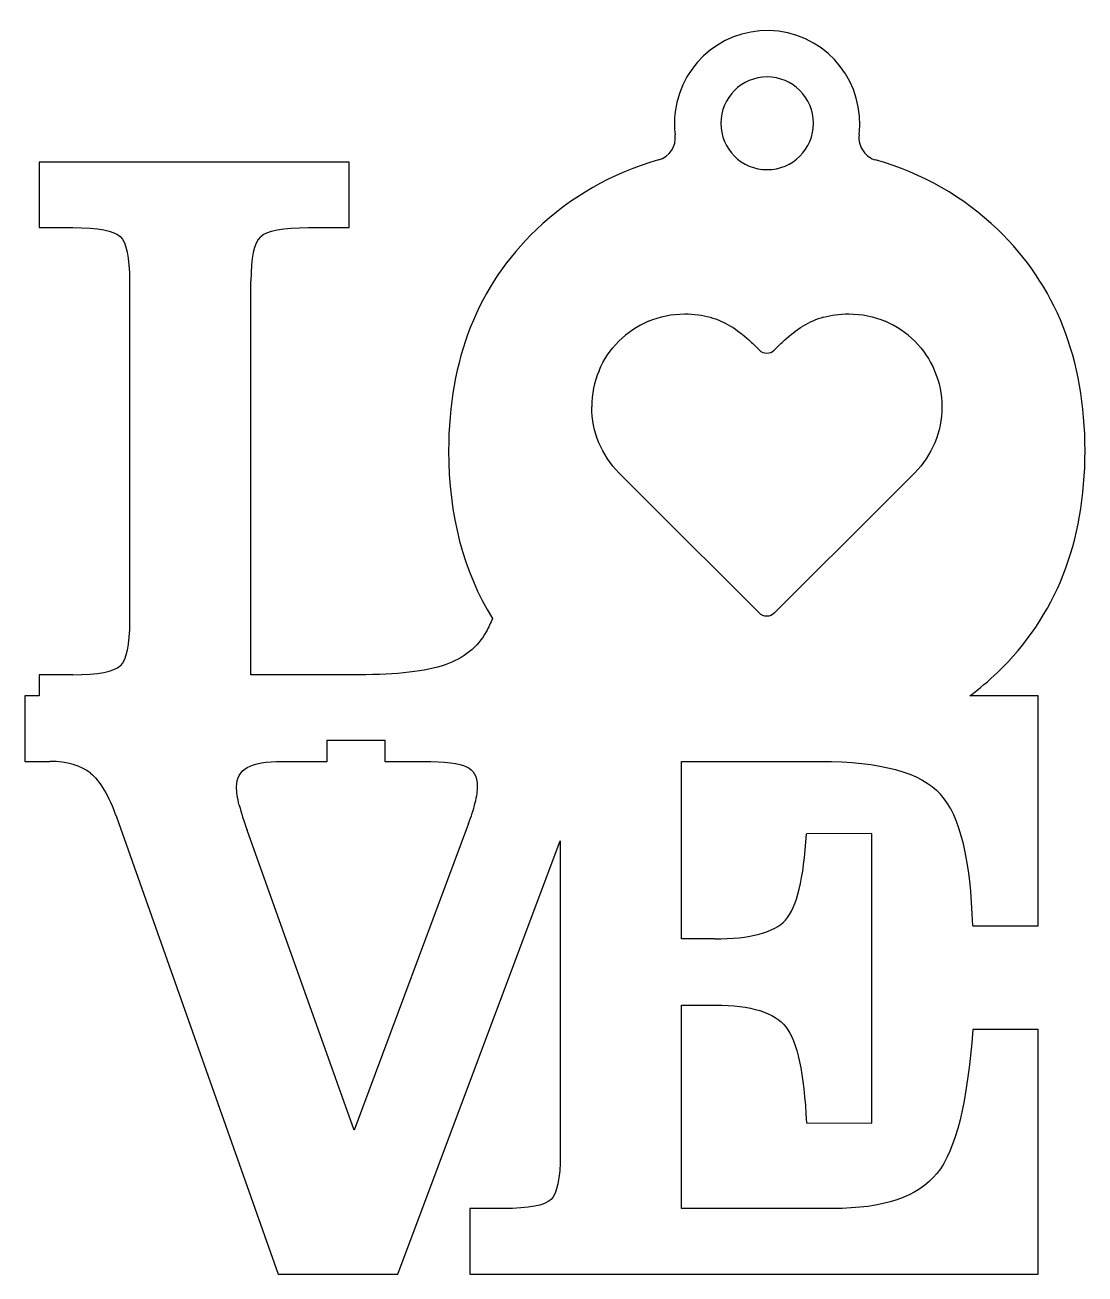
# Model space of a CAD drawing. Extents: x 38.7 to 61.5, y 36.9 to 63.8.
import ezdxf

# ---------------------------------------------------------------- set-up
doc = ezdxf.new("R2010")
doc.units = 0
doc.layers.get('0').update_dxf_attribs({"linetype": 'CONTINUOUS'})

# ---------------------------------------------------------------- blocks, each defined once
blk = doc.blocks.new('BLOCK_2')
at = {"color": 7}
blk.add_open_spline([(54.276, 57.011), (54.351, 56.942), (54.427, 56.869), (54.505, 56.792)], degree=3, dxfattribs=at)
blk = doc.blocks.new('BLOCK_3')
at = {"color": 7}
blk.add_open_spline([(54.505, 56.792), (54.547, 56.75), (54.605, 56.726), (54.665, 56.726)], degree=3, dxfattribs=at)
blk = doc.blocks.new('BLOCK_4')
at = {"color": 7}
blk.add_open_spline([(54.665, 56.726), (54.726, 56.726), (54.783, 56.75), (54.826, 56.792)], degree=3, dxfattribs=at)
blk = doc.blocks.new('BLOCK_5')
at = {"color": 7}
blk.add_open_spline([(54.826, 56.792), (54.904, 56.869), (54.98, 56.942), (55.055, 57.011)], degree=3, dxfattribs=at)
blk = doc.blocks.new('BLOCK_6')
at = {"color": 7}
blk.add_open_spline([(55.055, 57.011), (55.179, 57.127), (55.309, 57.226), (55.446, 57.309)], degree=3, dxfattribs=at)
blk = doc.blocks.new('BLOCK_7')
at = {"color": 7}
blk.add_open_spline([(55.891, 57.501), (55.73, 57.455), (55.582, 57.39), (55.446, 57.309)], degree=3, dxfattribs=at)
blk = doc.blocks.new('BLOCK_8')
at = {"color": 7}
blk.add_open_spline([(55.891, 57.501), (56.051, 57.548), (56.232, 57.572), (56.436, 57.572), (56.715, 57.572), (56.975, 57.519), (57.219, 57.413)], degree=3, knots=[0, 0, 0, 0, 1, 1, 1, 2, 2, 2, 2], dxfattribs=at)
blk = doc.blocks.new('BLOCK_9')
at = {"color": 7}
blk.add_open_spline([(57.857, 56.984), (57.675, 57.164), (57.462, 57.308), (57.219, 57.413)], degree=3, dxfattribs=at)
blk = doc.blocks.new('BLOCK_10')
at = {"color": 7}
blk.add_open_spline([(57.857, 56.984), (58.04, 56.802), (58.182, 56.59), (58.287, 56.345)], degree=3, dxfattribs=at)
blk = doc.blocks.new('BLOCK_11')
at = {"color": 7}
blk.add_open_spline([(58.287, 56.345), (58.391, 56.101), (58.444, 55.84), (58.444, 55.564), (58.444, 55.296), (58.392, 55.039), (58.29, 54.793)], degree=3, knots=[0, 0, 0, 0, 1, 1, 1, 2, 2, 2, 2], dxfattribs=at)
blk = doc.blocks.new('BLOCK_12')
at = {"color": 7}
blk.add_open_spline([(58.29, 54.793), (58.188, 54.548), (58.045, 54.331), (57.857, 54.143)], degree=3, dxfattribs=at)
blk = doc.blocks.new('BLOCK_13')
at = {"color": 7}
blk.add_lwpolyline([(57.857, 54.143), (57.262, 53.549)], dxfattribs=at)
blk = doc.blocks.new('BLOCK_14')
at = {"color": 7}
blk.add_lwpolyline([(57.262, 53.549), (54.827, 51.117)], dxfattribs=at)
blk = doc.blocks.new('BLOCK_15')
at = {"color": 7}
blk.add_open_spline([(54.827, 51.117), (54.782, 51.072), (54.724, 51.05), (54.665, 51.05), (54.607, 51.05), (54.548, 51.072), (54.504, 51.117)], degree=3, knots=[0, 0, 0, 0, 1, 1, 1, 2, 2, 2, 2], dxfattribs=at)
blk = doc.blocks.new('BLOCK_16')
at = {"color": 7}
blk.add_lwpolyline([(54.504, 51.117), (52.069, 53.549)], dxfattribs=at)
blk = doc.blocks.new('BLOCK_17')
at = {"color": 7}
blk.add_lwpolyline([(52.069, 53.549), (51.474, 54.143)], dxfattribs=at)
blk = doc.blocks.new('BLOCK_18')
at = {"color": 7}
blk.add_open_spline([(51.474, 54.143), (51.286, 54.331), (51.142, 54.548), (51.04, 54.793)], degree=3, dxfattribs=at)
blk = doc.blocks.new('BLOCK_19')
at = {"color": 7}
blk.add_open_spline([(51.04, 54.793), (50.938, 55.039), (50.887, 55.296), (50.887, 55.564)], degree=3, dxfattribs=at)
blk = doc.blocks.new('BLOCK_20')
at = {"color": 7}
blk.add_open_spline([(51.043, 56.345), (50.939, 56.102), (50.887, 55.841), (50.887, 55.564)], degree=3, dxfattribs=at)
blk = doc.blocks.new('BLOCK_21')
at = {"color": 7}
blk.add_open_spline([(51.043, 56.345), (51.147, 56.59), (51.291, 56.802), (51.474, 56.984)], degree=3, dxfattribs=at)
blk = doc.blocks.new('BLOCK_22')
at = {"color": 7}
blk.add_open_spline([(52.112, 57.413), (51.869, 57.308), (51.656, 57.164), (51.474, 56.984)], degree=3, dxfattribs=at)
blk = doc.blocks.new('BLOCK_23')
at = {"color": 7}
blk.add_open_spline([(52.112, 57.413), (52.355, 57.519), (52.616, 57.572), (52.894, 57.572), (53.098, 57.572), (53.28, 57.548), (53.44, 57.501), (53.6, 57.455), (53.748, 57.391), (53.884, 57.309)], degree=3, knots=[0, 0, 0, 0, 1, 1, 1, 2, 2, 2, 3, 3, 3, 3], dxfattribs=at)
blk = doc.blocks.new('BLOCK_24')
at = {"color": 7}
blk.add_open_spline([(53.884, 57.309), (54.022, 57.226), (54.151, 57.127), (54.276, 57.011)], degree=3, dxfattribs=at)
blk = doc.blocks.new('BLOCK_25')
at = {"color": 7}
blk.add_lwpolyline([(45.173, 48.374), (46.419, 48.374)], dxfattribs=at)
blk = doc.blocks.new('BLOCK_26')
at = {"color": 7}
blk.add_lwpolyline([(46.419, 48.374), (46.419, 47.917)], dxfattribs=at)
blk = doc.blocks.new('BLOCK_27')
at = {"color": 7}
blk.add_lwpolyline([(46.419, 47.917), (47.246, 47.917)], dxfattribs=at)
blk = doc.blocks.new('BLOCK_28')
at = {"color": 7}
blk.add_open_spline([(47.246, 47.917), (47.717, 47.917), (48.03, 47.88), (48.185, 47.802)], degree=3, dxfattribs=at)
blk = doc.blocks.new('BLOCK_29')
at = {"color": 7}
blk.add_open_spline([(48.185, 47.802), (48.337, 47.728), (48.414, 47.591), (48.414, 47.39), (48.414, 47.288), (48.399, 47.161), (48.365, 47.015)], degree=3, knots=[0, 0, 0, 0, 1, 1, 1, 2, 2, 2, 2], dxfattribs=at)
blk = doc.blocks.new('BLOCK_30')
at = {"color": 7}
blk.add_open_spline([(48.225, 46.575), (48.289, 46.73), (48.336, 46.877), (48.365, 47.015)], degree=3, dxfattribs=at)
blk = doc.blocks.new('BLOCK_31')
at = {"color": 7}
blk.add_lwpolyline([(48.225, 46.575), (45.756, 39.961)], dxfattribs=at)
blk = doc.blocks.new('BLOCK_32')
at = {"color": 7}
blk.add_lwpolyline([(45.756, 39.961), (43.445, 46.43)], dxfattribs=at)
blk = doc.blocks.new('BLOCK_33')
at = {"color": 7}
blk.add_open_spline([(43.277, 46.972), (43.319, 46.81), (43.376, 46.626), (43.445, 46.43)], degree=3, dxfattribs=at)
blk = doc.blocks.new('BLOCK_34')
at = {"color": 7}
blk.add_open_spline([(43.277, 46.972), (43.24, 47.13), (43.218, 47.263), (43.218, 47.371), (43.218, 47.56), (43.296, 47.697), (43.451, 47.787)], degree=3, knots=[0, 0, 0, 0, 1, 1, 1, 2, 2, 2, 2], dxfattribs=at)
blk = doc.blocks.new('BLOCK_35')
at = {"color": 7}
blk.add_open_spline([(43.451, 47.787), (43.606, 47.873), (43.857, 47.917), (44.207, 47.917)], degree=3, dxfattribs=at)
blk = doc.blocks.new('BLOCK_36')
at = {"color": 7}
blk.add_lwpolyline([(44.207, 47.917), (45.173, 47.917)], dxfattribs=at)
blk = doc.blocks.new('BLOCK_37')
at = {"color": 7}
blk.add_lwpolyline([(45.173, 47.917), (45.173, 48.374)], dxfattribs=at)
blk = doc.blocks.new('BLOCK_38')
at = {"color": 7}
blk.add_open_spline([(55.672, 61.685), (55.672, 61.133), (55.224, 60.685), (54.672, 60.685), (54.119, 60.685), (53.672, 61.133), (53.672, 61.685), (53.672, 62.237), (54.119, 62.685), (54.672, 62.685), (55.224, 62.685), (55.672, 62.237), (55.672, 61.685), (55.672, 61.685), (55.672, 61.685), (55.672, 61.685)], degree=3, knots=[0, 0, 0, 0, 1, 1, 1, 2, 2, 2, 3, 3, 3, 4, 4, 4, 5, 5, 5, 5], dxfattribs=at)
blk = doc.blocks.new('BLOCK_39')
at = {"color": 7}
blk.add_open_spline([(59.047, 49.329), (59.256, 49.485), (59.455, 49.654), (59.644, 49.837)], degree=3, dxfattribs=at)
blk = doc.blocks.new('BLOCK_40')
at = {"color": 7}
blk.add_open_spline([(59.644, 49.837), (60.905, 51.048), (61.534, 52.641), (61.534, 54.62), (61.534, 56.594), (60.906, 58.185), (59.65, 59.392), (58.911, 60.102), (58.033, 60.602), (57.014, 60.894)], degree=3, knots=[0, 0, 0, 0, 1, 1, 1, 2, 2, 2, 3, 3, 3, 3], dxfattribs=at)
blk = doc.blocks.new('BLOCK_41')
at = {"color": 7}
blk.add_open_spline([(56.656, 61.437), (56.648, 61.372), (56.653, 61.307), (56.67, 61.244), (56.687, 61.181), (56.716, 61.122), (56.756, 61.07), (56.788, 61.028), (56.827, 60.991), (56.871, 60.961), (56.915, 60.931), (56.963, 60.909), (57.014, 60.894)], degree=3, knots=[0, 0, 0, 0, 1, 1, 1, 2, 2, 2, 3, 3, 3, 4, 4, 4, 4], dxfattribs=at)
blk = doc.blocks.new('BLOCK_42')
at = {"color": 7}
blk.add_open_spline([(56.656, 61.437), (56.793, 62.533), (56.016, 63.532), (54.92, 63.67), (53.824, 63.807), (52.824, 63.029), (52.687, 61.933), (52.666, 61.768), (52.666, 61.601), (52.687, 61.436)], degree=3, knots=[0, 0, 0, 0, 1, 1, 1, 2, 2, 2, 3, 3, 3, 3], dxfattribs=at)
blk = doc.blocks.new('BLOCK_43')
at = {"color": 7}
blk.add_open_spline([(52.329, 60.894), (52.566, 60.962), (52.718, 61.192), (52.687, 61.436)], degree=3, dxfattribs=at)
blk = doc.blocks.new('BLOCK_44')
at = {"color": 7}
blk.add_open_spline([(52.329, 60.894), (51.311, 60.601), (50.432, 60.101), (49.69, 59.392)], degree=3, dxfattribs=at)
blk = doc.blocks.new('BLOCK_45')
at = {"color": 7}
blk.add_open_spline([(49.69, 59.392), (48.429, 58.183), (47.797, 56.594), (47.797, 54.62), (47.797, 53.223), (48.113, 52.018), (48.746, 51.001)], degree=3, knots=[0, 0, 0, 0, 1, 1, 1, 2, 2, 2, 2], dxfattribs=at)
blk = doc.blocks.new('BLOCK_46')
at = {"color": 7}
blk.add_open_spline([(48.746, 51.001), (48.703, 50.9), (48.657, 50.804), (48.608, 50.714)], degree=3, dxfattribs=at)
blk = doc.blocks.new('BLOCK_47')
at = {"color": 7}
blk.add_open_spline([(48.608, 50.714), (48.425, 50.382), (48.131, 50.143), (47.719, 50.001), (47.306, 49.858), (46.687, 49.787), (45.857, 49.787)], degree=3, knots=[0, 0, 0, 0, 1, 1, 1, 2, 2, 2, 2], dxfattribs=at)
blk = doc.blocks.new('BLOCK_48')
at = {"color": 7}
blk.add_lwpolyline([(45.857, 49.787), (43.53, 49.787)], dxfattribs=at)
blk = doc.blocks.new('BLOCK_49')
at = {"color": 7}
blk.add_lwpolyline([(43.53, 49.787), (43.53, 58.282)], dxfattribs=at)
blk = doc.blocks.new('BLOCK_50')
at = {"color": 7}
blk.add_open_spline([(43.734, 59.237), (43.598, 59.103), (43.53, 58.785), (43.53, 58.282)], degree=3, dxfattribs=at)
blk = doc.blocks.new('BLOCK_51')
at = {"color": 7}
blk.add_open_spline([(43.734, 59.237), (43.871, 59.37), (44.218, 59.435), (44.775, 59.435)], degree=3, dxfattribs=at)
blk = doc.blocks.new('BLOCK_52')
at = {"color": 7}
blk.add_lwpolyline([(44.775, 59.435), (45.649, 59.435)], dxfattribs=at)
blk = doc.blocks.new('BLOCK_53')
at = {"color": 7}
blk.add_lwpolyline([(45.649, 59.435), (45.649, 60.848)], dxfattribs=at)
blk = doc.blocks.new('BLOCK_54')
at = {"color": 7}
blk.add_lwpolyline([(45.649, 60.848), (38.957, 60.848)], dxfattribs=at)
blk = doc.blocks.new('BLOCK_55')
at = {"color": 7}
blk.add_lwpolyline([(38.957, 60.848), (38.957, 59.435)], dxfattribs=at)
blk = doc.blocks.new('BLOCK_56')
at = {"color": 7}
blk.add_lwpolyline([(38.957, 59.435), (39.682, 59.435)], dxfattribs=at)
blk = doc.blocks.new('BLOCK_57')
at = {"color": 7}
blk.add_open_spline([(39.682, 59.435), (40.233, 59.435), (40.577, 59.37), (40.71, 59.24), (40.844, 59.11), (40.909, 58.79), (40.909, 58.282)], degree=3, knots=[0, 0, 0, 0, 1, 1, 1, 2, 2, 2, 2], dxfattribs=at)
blk = doc.blocks.new('BLOCK_58')
at = {"color": 7}
blk.add_lwpolyline([(40.909, 58.282), (40.909, 50.94)], dxfattribs=at)
blk = doc.blocks.new('BLOCK_59')
at = {"color": 7}
blk.add_open_spline([(40.909, 50.94), (40.909, 50.432), (40.844, 50.112), (40.71, 49.982)], degree=3, dxfattribs=at)
blk = doc.blocks.new('BLOCK_60')
at = {"color": 7}
blk.add_open_spline([(39.682, 49.787), (40.234, 49.787), (40.577, 49.852), (40.71, 49.982)], degree=3, dxfattribs=at)
blk = doc.blocks.new('BLOCK_61')
at = {"color": 7}
blk.add_lwpolyline([(39.682, 49.787), (38.957, 49.787)], dxfattribs=at)
blk = doc.blocks.new('BLOCK_62')
at = {"color": 7}
blk.add_lwpolyline([(38.957, 49.787), (38.957, 49.329)], dxfattribs=at)
blk = doc.blocks.new('BLOCK_63')
at = {"color": 7}
blk.add_lwpolyline([(38.957, 49.329), (38.652, 49.329)], dxfattribs=at)
blk = doc.blocks.new('BLOCK_64')
at = {"color": 7}
blk.add_lwpolyline([(38.652, 49.329), (38.652, 47.917)], dxfattribs=at)
blk = doc.blocks.new('BLOCK_65')
at = {"color": 7}
blk.add_lwpolyline([(38.652, 47.917), (39.191, 47.917)], dxfattribs=at)
blk = doc.blocks.new('BLOCK_66')
at = {"color": 7}
blk.add_open_spline([(40.068, 47.663), (39.861, 47.832), (39.568, 47.917), (39.191, 47.917)], degree=3, dxfattribs=at)
blk = doc.blocks.new('BLOCK_67')
at = {"color": 7}
blk.add_open_spline([(40.068, 47.663), (40.275, 47.492), (40.461, 47.179), (40.625, 46.718)], degree=3, dxfattribs=at)
blk = doc.blocks.new('BLOCK_68')
at = {"color": 7}
blk.add_lwpolyline([(40.625, 46.718), (44.117, 36.856)], dxfattribs=at)
blk = doc.blocks.new('BLOCK_69')
at = {"color": 7}
blk.add_lwpolyline([(44.117, 36.856), (46.701, 36.856)], dxfattribs=at)
blk = doc.blocks.new('BLOCK_70')
at = {"color": 7}
blk.add_lwpolyline([(46.701, 36.856), (50.206, 46.206)], dxfattribs=at)
blk = doc.blocks.new('BLOCK_71')
at = {"color": 7}
blk.add_lwpolyline([(50.206, 46.206), (50.206, 39.428)], dxfattribs=at)
blk = doc.blocks.new('BLOCK_72')
at = {"color": 7}
blk.add_open_spline([(50.206, 39.428), (50.206, 38.916), (50.141, 38.594), (50.007, 38.464), (49.874, 38.334), (49.53, 38.269), (48.979, 38.269)], degree=3, knots=[0, 0, 0, 0, 1, 1, 1, 2, 2, 2, 2], dxfattribs=at)
blk = doc.blocks.new('BLOCK_73')
at = {"color": 7}
blk.add_lwpolyline([(48.979, 38.269), (48.254, 38.269)], dxfattribs=at)
blk = doc.blocks.new('BLOCK_74')
at = {"color": 7}
blk.add_lwpolyline([(48.254, 38.269), (48.254, 36.856)], dxfattribs=at)
blk = doc.blocks.new('BLOCK_75')
at = {"color": 7}
blk.add_lwpolyline([(48.254, 36.856), (60.523, 36.856)], dxfattribs=at)
blk = doc.blocks.new('BLOCK_76')
at = {"color": 7}
blk.add_lwpolyline([(60.523, 36.856), (60.523, 42.135)], dxfattribs=at)
blk = doc.blocks.new('BLOCK_77')
at = {"color": 7}
blk.add_lwpolyline([(60.523, 42.135), (59.11, 42.135)], dxfattribs=at)
blk = doc.blocks.new('BLOCK_78')
at = {"color": 7}
blk.add_open_spline([(59.11, 42.135), (59.001, 40.568), (58.744, 39.533), (58.338, 39.028), (57.932, 38.523), (57.183, 38.269), (56.092, 38.269)], degree=3, knots=[0, 0, 0, 0, 1, 1, 1, 2, 2, 2, 2], dxfattribs=at)
blk = doc.blocks.new('BLOCK_79')
at = {"color": 7}
blk.add_lwpolyline([(56.092, 38.269), (52.827, 38.269)], dxfattribs=at)
blk = doc.blocks.new('BLOCK_80')
at = {"color": 7}
blk.add_lwpolyline([(52.827, 38.269), (52.827, 42.656)], dxfattribs=at)
blk = doc.blocks.new('BLOCK_81')
at = {"color": 7}
blk.add_lwpolyline([(52.827, 42.656), (53.552, 42.656)], dxfattribs=at)
blk = doc.blocks.new('BLOCK_82')
at = {"color": 7}
blk.add_open_spline([(53.552, 42.656), (54.326, 42.656), (54.834, 42.501), (55.076, 42.188)], degree=3, dxfattribs=at)
blk = doc.blocks.new('BLOCK_83')
at = {"color": 7}
blk.add_open_spline([(55.076, 42.188), (55.321, 41.878), (55.466, 41.187), (55.522, 40.119)], degree=3, dxfattribs=at)
blk = doc.blocks.new('BLOCK_84')
at = {"color": 7}
blk.add_lwpolyline([(55.522, 40.119), (56.935, 40.109)], dxfattribs=at)
blk = doc.blocks.new('BLOCK_85')
at = {"color": 7}
blk.add_lwpolyline([(56.935, 40.109), (56.935, 46.364)], dxfattribs=at)
blk = doc.blocks.new('BLOCK_86')
at = {"color": 7}
blk.add_lwpolyline([(56.935, 46.364), (55.522, 46.355)], dxfattribs=at)
blk = doc.blocks.new('BLOCK_87')
at = {"color": 7}
blk.add_open_spline([(55.07, 44.493), (55.312, 44.764), (55.463, 45.386), (55.522, 46.355)], degree=3, dxfattribs=at)
blk = doc.blocks.new('BLOCK_88')
at = {"color": 7}
blk.add_open_spline([(53.533, 44.087), (54.311, 44.087), (54.824, 44.223), (55.07, 44.493)], degree=3, dxfattribs=at)
blk = doc.blocks.new('BLOCK_89')
at = {"color": 7}
blk.add_lwpolyline([(53.533, 44.087), (52.827, 44.087)], dxfattribs=at)
blk = doc.blocks.new('BLOCK_90')
at = {"color": 7}
blk.add_lwpolyline([(52.827, 44.087), (52.827, 47.917)], dxfattribs=at)
blk = doc.blocks.new('BLOCK_91')
at = {"color": 7}
blk.add_lwpolyline([(52.827, 47.917), (55.819, 47.917)], dxfattribs=at)
blk = doc.blocks.new('BLOCK_92')
at = {"color": 7}
blk.add_open_spline([(55.819, 47.917), (57.124, 47.917), (57.988, 47.681), (58.416, 47.207)], degree=3, dxfattribs=at)
blk = doc.blocks.new('BLOCK_93')
at = {"color": 7}
blk.add_open_spline([(59.11, 44.366), (59.073, 45.783), (58.841, 46.733), (58.416, 47.207)], degree=3, dxfattribs=at)
blk = doc.blocks.new('BLOCK_94')
at = {"color": 7}
blk.add_lwpolyline([(59.11, 44.366), (60.523, 44.366)], dxfattribs=at)
blk = doc.blocks.new('BLOCK_95')
at = {"color": 7}
blk.add_lwpolyline([(60.523, 44.366), (60.523, 49.329)], dxfattribs=at)
blk = doc.blocks.new('BLOCK_96')
at = {"color": 7}
blk.add_lwpolyline([(60.523, 49.329), (59.047, 49.329)], dxfattribs=at)

msp = doc.modelspace()

# ---------------------------------------------------------------- block references
for name in ['BLOCK_42', 'BLOCK_38', 'BLOCK_43', 'BLOCK_41', 'BLOCK_54', 'BLOCK_55', 'BLOCK_53', 'BLOCK_44', 'BLOCK_40', 'BLOCK_56', 'BLOCK_57', 'BLOCK_51', 'BLOCK_52', 'BLOCK_45', 'BLOCK_50', 'BLOCK_58', 'BLOCK_49', 'BLOCK_22', 'BLOCK_23', 'BLOCK_7', 'BLOCK_8', 'BLOCK_9', 'BLOCK_24', 'BLOCK_6', 'BLOCK_21', 'BLOCK_2', 'BLOCK_5', 'BLOCK_10', 'BLOCK_3', 'BLOCK_4', 'BLOCK_20', 'BLOCK_11', 'BLOCK_19', 'BLOCK_18', 'BLOCK_12', 'BLOCK_17', 'BLOCK_13', 'BLOCK_16', 'BLOCK_14', 'BLOCK_59', 'BLOCK_46', 'BLOCK_15', 'BLOCK_47', 'BLOCK_60', 'BLOCK_61', 'BLOCK_62', 'BLOCK_48', 'BLOCK_39', 'BLOCK_63', 'BLOCK_64', 'BLOCK_96', 'BLOCK_95', 'BLOCK_25', 'BLOCK_37', 'BLOCK_26', 'BLOCK_65', 'BLOCK_66', 'BLOCK_34', 'BLOCK_35', 'BLOCK_36', 'BLOCK_27', 'BLOCK_28', 'BLOCK_29', 'BLOCK_90', 'BLOCK_91', 'BLOCK_92', 'BLOCK_67', 'BLOCK_93', 'BLOCK_33', 'BLOCK_30', 'BLOCK_68', 'BLOCK_32', 'BLOCK_31', 'BLOCK_87', 'BLOCK_86', 'BLOCK_85', 'BLOCK_70', 'BLOCK_71', 'BLOCK_88', 'BLOCK_94', 'BLOCK_89', 'BLOCK_80', 'BLOCK_81', 'BLOCK_82', 'BLOCK_83', 'BLOCK_78', 'BLOCK_77', 'BLOCK_76', 'BLOCK_84', 'BLOCK_72', 'BLOCK_73', 'BLOCK_74', 'BLOCK_79', 'BLOCK_69', 'BLOCK_75']:
    msp.add_blockref(name, (0, 0))

doc.saveas('drawing.dxf')
